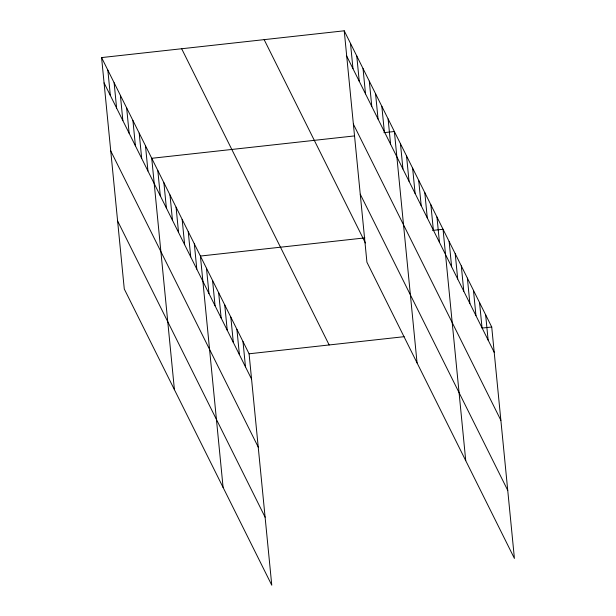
<?xml version="1.0" encoding="UTF-8"?>
<svg xmlns="http://www.w3.org/2000/svg" width="616" height="616" viewBox="0 0 616 616"><rect width="100%" height="100%" fill="white"/><g stroke="black" fill="none" stroke-linecap="round" stroke-linejoin="round"><path stroke-width="0.92" d="M101.586 57.581L249.08 353.792L271.772 585.2L124.278 288.989L101.586 57.581L344.228 30.8L491.722 327.011L514.414 558.419L366.92 262.208L344.228 30.8M354.339 135.928L151.736 158.297L174.42 389.697M383.891 132.671L394.379 131.516L417.063 362.916M364.888 237.892L200.408 256.048L223.1 487.448M432.563 230.423L443.05 229.268L465.742 460.668M249.08 353.792L404.15 336.683M482.197 328.066L491.722 327.011M346.708 56.102L494.209 352.314M353.376 124.116L500.877 420.328M360.252 194.194L507.746 490.405M264.156 39.64L365.411 242.989M181.658 48.741L329.152 344.96M104.066 82.883L251.567 379.102M110.734 150.897L258.235 447.108M117.602 220.975L265.103 517.186M485.639 314.799L488.126 340.101M479.556 302.579L482.035 327.881M473.473 290.359L475.952 315.661M467.39 278.139L469.869 303.442M461.307 265.92L463.786 291.222M455.216 253.7L457.703 279.002M449.133 241.48L451.62 266.782M436.967 217.048L439.447 242.35M430.884 204.828L433.364 230.13M424.801 192.608L427.281 217.91M418.711 180.388L421.198 205.69M412.628 168.168L415.107 193.47M406.545 155.948L409.024 181.25M400.462 143.728L402.941 169.038M388.111 118.926L390.59 144.229M381.843 106.337L384.322 131.639M375.567 93.748L378.055 119.05M369.3 81.158L371.787 106.46M363.032 68.569L365.511 93.871M356.764 55.979L359.244 81.281M350.496 43.39L352.976 68.692M242.997 341.58L245.476 366.882M236.914 329.36L239.393 354.662M230.831 317.14L233.31 342.442M224.748 304.92L227.227 330.222M218.665 292.7L221.144 318.002M212.574 280.48L215.061 305.782M206.491 268.26L208.97 293.562M194.325 243.828L196.804 269.13M188.242 231.608L190.721 256.911M182.159 219.388L184.638 244.691M176.068 207.169L178.555 232.471M169.985 194.949L172.465 220.251M163.902 182.729L166.382 208.031M157.819 170.517L160.299 195.819M145.468 145.707L147.948 171.009M139.201 133.118L141.68 158.42M132.925 120.528L135.412 145.83M126.657 107.939L129.137 133.241M120.389 95.349L122.869 120.651M114.122 82.76L116.601 108.062M107.854 70.17L110.333 95.472"/></g></svg>
